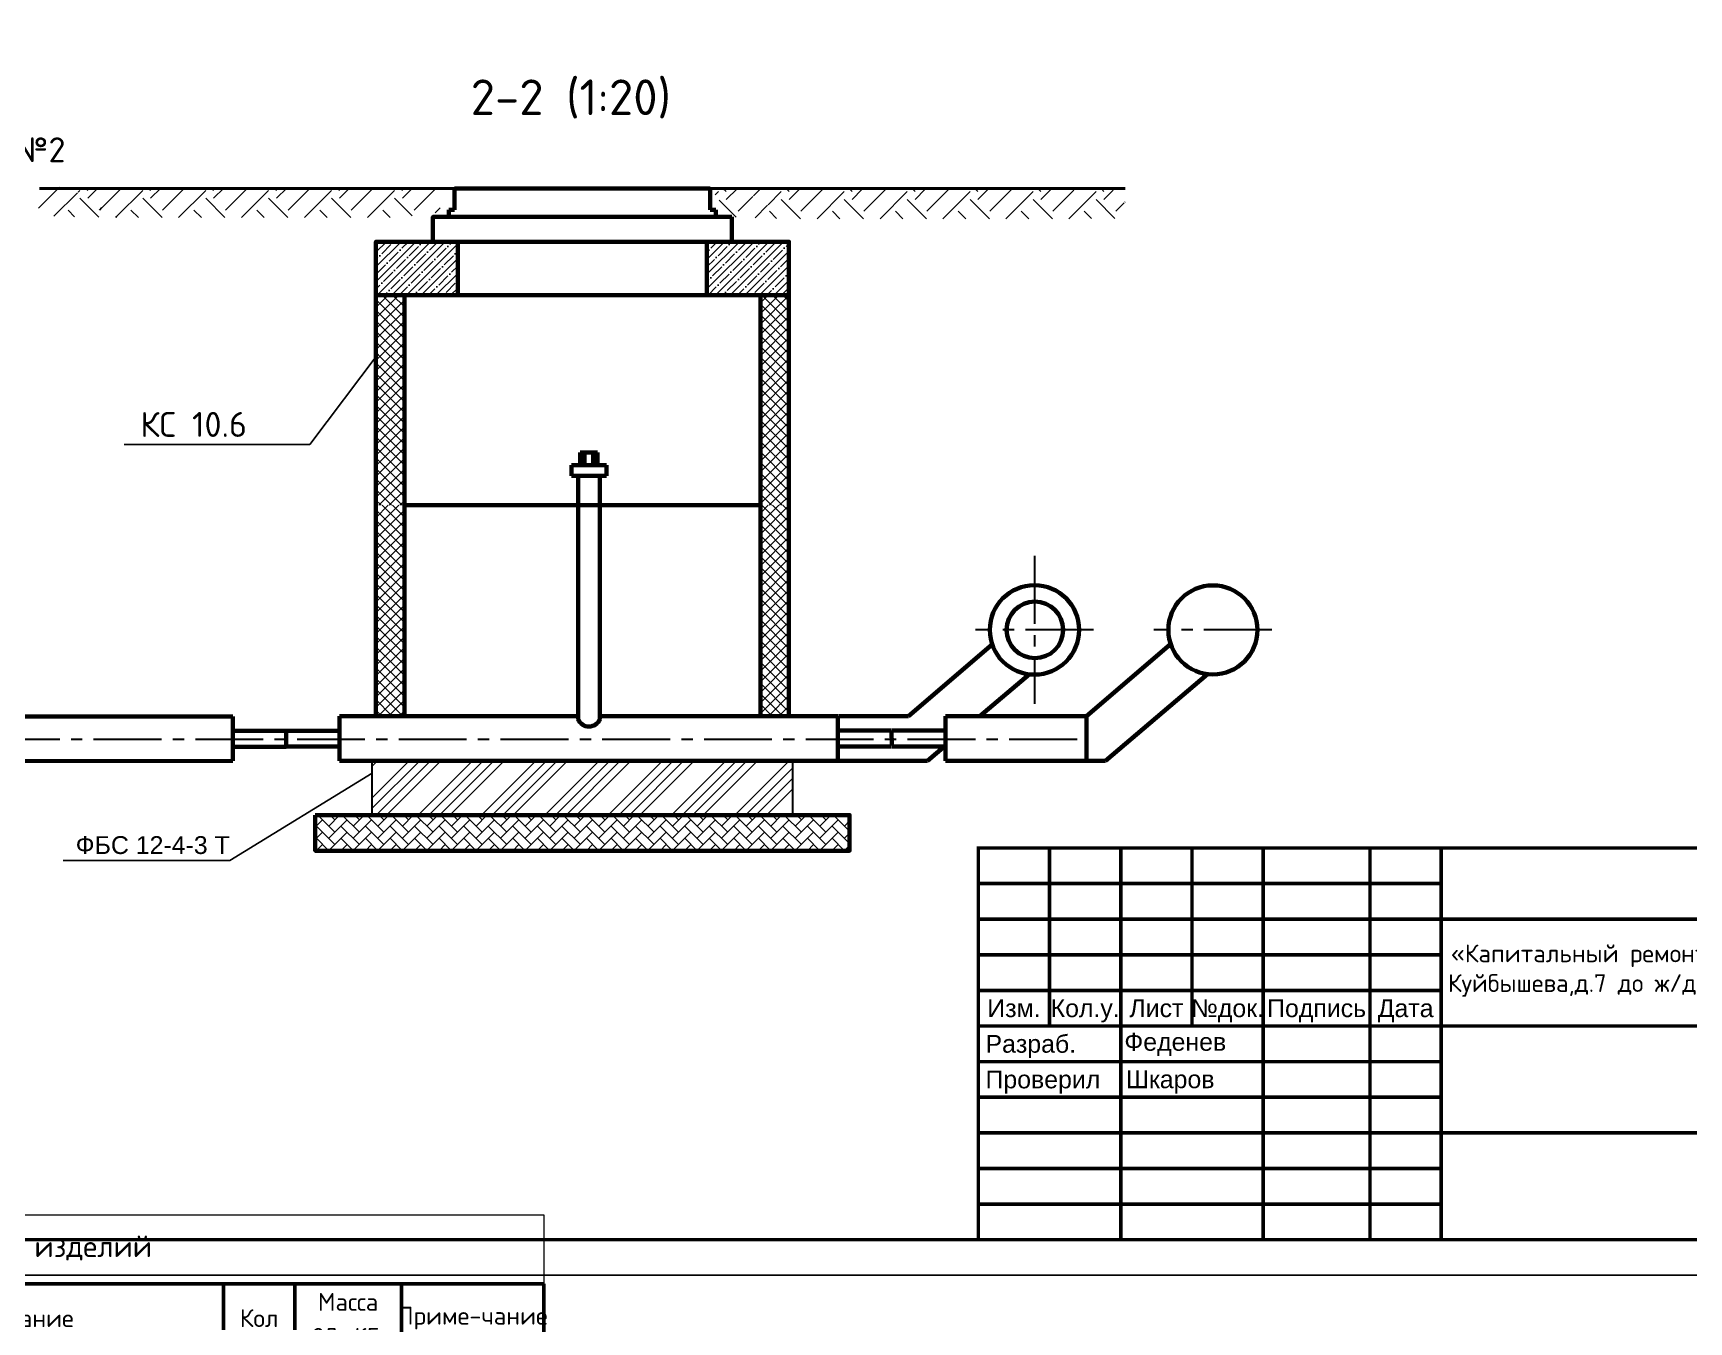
# Model space of a CAD drawing. Header units: millimetres. Extents: x 1642 to 8783, y 1095 to 5441.
# Drawn here: x 5094.3 to 5326.8, y 1829.9 to 2010.8 of the extents above; entities that cross this region are included whole.
import ezdxf
from ezdxf.enums import TextEntityAlignment as Align

# ---------------------------------------------------------------- set-up
doc = ezdxf.new("R2010")
doc.units = ezdxf.units.MM
doc.linetypes.add('осевая2', pattern=[28.575, 19.05, -3.175, 3.175, -3.175])
for name, color, linetype, lineweight in [('2 Рамка обычные', 1, 'Continuous', 60), ('3 Оъекты сущ.', 7, 'Continuous', 30), ('9 Размеры на геодезии', 5, 'Continuous', 40), ('Объекты проект.', 1, 'Continuous', 80), ('Осевая', 2, 'осевая2', 30), ('Размер', 4, 'Continuous', 30), ('Размерный', 4, 'Continuous', 30), ('Размеры на чертеже', 250, 'Continuous', 25)]:
    doc.layers.add(name, color=color, linetype=linetype, lineweight=lineweight)
doc.layers.add('рамка', color=7, linetype='Continuous')
doc.layers.add('Штриховка', color=7, linetype='Continuous')
doc.styles.add('-ISOCPEUR-', font='isocpeur.ttf')
doc.styles.get("Standard").update_dxf_attribs({"font": 'arial.ttf'})

# ---------------------------------------------------------------- blocks, each defined once
blk = doc.blocks.new('*U306')
blk.add_lwpolyline([(0, 123), (594, 123), (594, -297), (0, -297)], close=True)
at = {"const_width": 0.5}
blk.add_lwpolyline([(20, 118), (589, 118), (589, -292), (20, -292)], close=True, dxfattribs=at)
for points in [[(404, -292), (404, -237), (589, -237)], [(414, -237), (414, -262)], [(424, -237), (424, -292)], [(434, -237), (434, -262)], [(444, -237), (444, -292)], [(459, -237), (459, -292)], [(469, -237), (469, -292)], [(404, -242), (469, -242)], [(404, -247), (469, -247)], [(469, -247), (589, -247)], [(404, -252), (469, -252)], [(404, -257), (469, -257)], [(404, -262), (589, -262)], [(404, -267), (469, -267)], [(404, -272), (469, -272)], [(404, -277), (469, -277)], [(469, -277), (589, -277)], [(404, -282), (469, -282)], [(404, -287), (469, -287)]]:
    blk.add_lwpolyline(points, dxfattribs=at)
for s, p in [('Изм.', (409, -259.5)), ('Кол.у.', (419, -259.5)), ('Лист', (429, -259.5)), ('№док.', (439, -259.5)), ('Подпись', (451.5, -259.5)), ('Дата', (464, -259.5))]:
    blk.add_text(s, height=2.5).set_placement(p, align=Align.MIDDLE_CENTER)
for s, p in [('Разраб.', (405, -264.5)), ('Проверил', (405, -269.5))]:
    blk.add_text(s, height=2.5).set_placement(p, align=Align.MIDDLE_LEFT)
at = {"insert": (527.34, -255.97), "char_height": 2.5, "width": 124.3112, "attachment_point": 5, "style": '-ISOCPEUR-'}
blk.add_mtext('\\pxi1.28618;{\\C7;«Капитальный ремонт (реконструкция) тепловых сетей от ТК-8013 по ул. Куйбышева,д.7 до ж/д. №6 по ул. Луговая в ГО г. Рыбинск Ярославской области».}', dxfattribs=at)
blk.add_attdef('РАЗРАБОТАЛ', text='', height=2.5).set_placement((424.5, -264.22), align=Align.MIDDLE_LEFT)
at = {"flags": 8}
for tag, height, p in [('ДАТА', 2.5, (464.07, -264.4)), ('ЛИСТ', 3, (560.39, -271.92)), ('ЛИСТОВ', 3, (577.89, -271.92))]:
    blk.add_attdef(tag, text='', height=height, dxfattribs=at).set_placement(p, align=Align.MIDDLE_CENTER)
blk.add_attdef('ПРОВЕРИЛ', (424.75, -270.73), '', height=2.5)
at = {"lineweight": 30, "flags": 104}
for tag, p in [('ТЕПЛОВЫЕ_СЕТИ', (504, -269.5)), ('ИМЯ_ЧЕРТЕЖА', (504, -284.5))]:
    blk.add_attdef(tag, text='', height=3, dxfattribs=at).set_placement(p, align=Align.MIDDLE_CENTER)
at = {"style": '-ISOCPEUR-', "flags": 8}
blk.add_attdef('ФОРМАТ', text='', height=3, dxfattribs=at).set_placement((554.97, -294.75), align=Align.MIDDLE_CENTER)
blk = doc.blocks.new('*T347')
at = {"layer": 'Defpoints', "color": 8, "linetype": 'ByBlock', "lineweight": 0, "transparency": 16777216}
for p, q in [((0, 0), (185, 0)), ((0, 0), (0, -9.67)), ((185, 0), (185, -9.67))]:
    blk.add_line(p, q, dxfattribs=at)
at = {"layer": 'рамка', "color": 0, "lineweight": 50, "transparency": 16777216}
for p, q in [((0, -9.67), (185, -9.67)), ((0, -9.67), (0, -242.79)), ((15, -9.67), (15, -94.21)), ((75, -9.67), (75, -242.79)), ((140, -9.67), (140, -94.21)), ((150, -9.67), (150, -242.79)), ((165, -9.67), (165, -23.67)), ((185, -9.67), (185, -242.79)), ((0, -19.33), (185, -19.33)), ((165, -94.21), (165, -242.79)), ((15, -106.04), (15, -157.24)), ((140, -114.21), (140, -242.79)), ((15, -169.08), (15, -242.79))]:
    blk.add_line(p, q, dxfattribs=at)
at = {"layer": 'рамка', "lineweight": 30, "transparency": 16777216}
for p, q in [((0, -23.67), (15, -23.67)), ((165, -23.67), (165, -94.21)), ((140, -30), (165, -30)), ((140, -36.33), (165, -36.33)), ((140, -42.67), (165, -42.67)), ((140, -48.85), (165, -48.85)), ((140, -55.04), (165, -55.04)), ((140, -61.22), (165, -61.22)), ((140, -65.55), (165, -65.55)), ((140, -70.87), (165, -70.87)), ((140, -75.2), (165, -75.2)), ((140, -81.54), (165, -81.54)), ((140, -87.87), (165, -87.87)), ((15, -94.21), (15, -106.04)), ((140, -94.21), (165, -94.21)), ((140, -94.21), (140, -114.21)), ((15, -157.24), (15, -169.08)), ((0, -169.08), (15, -169.08))]:
    blk.add_line(p, q, dxfattribs=at)
at = {"layer": 'рамка', "color": 0, "lineweight": 25, "transparency": 16777216}
for p, q in [((15, -23.67), (185, -23.67)), ((0, -30), (140, -30)), ((165, -30), (185, -30)), ((0, -36.33), (140, -36.33)), ((165, -36.33), (185, -36.33)), ((0, -42.67), (140, -42.67)), ((165, -42.67), (185, -42.67)), ((0, -48.85), (140, -48.85)), ((165, -48.85), (185, -48.85)), ((0, -55.04), (140, -55.04)), ((165, -55.04), (185, -55.04)), ((0, -61.22), (140, -61.22)), ((165, -61.22), (185, -61.22)), ((0, -65.55), (140, -65.55)), ((165, -65.55), (185, -65.55)), ((0, -70.87), (140, -70.87)), ((165, -70.87), (185, -70.87)), ((0, -75.2), (140, -75.2)), ((165, -75.2), (185, -75.2)), ((0, -81.54), (140, -81.54)), ((165, -81.54), (185, -81.54)), ((0, -87.87), (140, -87.87)), ((165, -87.87), (185, -87.87)), ((0, -94.21), (140, -94.21)), ((165, -94.21), (185, -94.21)), ((0, -106.04), (185, -106.04)), ((0, -114.21), (185, -114.21)), ((0, -123.19), (185, -123.19)), ((0, -127.52), (185, -127.52)), ((0, -131.85), (185, -131.85)), ((0, -140.09), (185, -140.09)), ((0, -144.42), (185, -144.42)), ((0, -152.34), (185, -152.34)), ((0, -157.24), (185, -157.24)), ((15, -169.08), (185, -169.08)), ((0, -173.41), (185, -173.41)), ((0, -181.08), (185, -181.08)), ((0, -188.75), (185, -188.75)), ((0, -193.08), (185, -193.08)), ((0, -197.41), (185, -197.41)), ((0, -201.75), (185, -201.75)), ((0, -206.56), (185, -206.56)), ((0, -211.62), (185, -211.62)), ((0, -216.38), (185, -216.38)), ((0, -224.54), (185, -224.54)), ((0, -229.04), (185, -229.04)), ((0, -233.54), (185, -233.54)), ((0, -242.79), (185, -242.79))]:
    blk.add_line(p, q, dxfattribs=at)
at = {"layer": 'рамка', "color": 0, "transparency": 16777216, "style": '-ISOCPEUR-'}
for s, insert, char_height, width, attachment_point in [('Спецификация материалов и изделий ', (92.5, -4.83), 3, 182, 5), ('Труба 108х5,0-20 ГОСТ 20295-ППУ1-ПЭ ГОСТ 30732-2020', (75.5, -26.83), 2, 64, 4), ('ГОСТ 20295/ГОСТ 30732-2020^J', (15.5, -26.83), 2, 59, 4), ('1.00', (145, -26.83), 2, 9, 5), ('13.00', (157.5, -26.83), 2, 14, 5), ('м.', (175, -26.83), 2, 19, 5), ('ГОСТ 20295/ГОСТ 30732-2020^J', (15.5, -33.17), 2, 59, 4), ('Труба 89х4,0-20 ГОСТ 20295-ППУ1-ПЭ ГОСТ 30732-2020', (75.5, -33.17), 2, 64, 4), ('1.50', (145, -33.17), 2, 9, 5), ('10.80', (157.5, -33.17), 2, 14, 5), ('м.', (175, -33.17), 2, 19, 5), ('Труба 57х3,5-20 ГОСТ 20295-ППУ1-ПЭ ГОСТ 30732-2020', (75.5, -39.5), 2, 64, 4), ('ГОСТ 20295/ГОСТ 30732-2020^J', (15.5, -39.5), 2, 59, 4), ('1.93', (145, -39.5), 2, 9, 5), ('5.60', (157.5, -39.5), 2, 14, 5), ('м.', (175, -39.5), 2, 19, 5), ('\\A1;Труба {\\H0.7x;\\S108*5,0 ГОСТ 10704-91/В Ст 20 ГОСТ 10705-80 ;}', (75.5, -45.76), 2, 64, 4), ('ГОСТ 10704-91/ГОСТ 10705-80^J', (15.5, -45.76), 2, 59, 4), ('2.33', (145, -45.76), 2, 9, 5), ('9.38', (157.5, -45.76), 2, 14, 5), ('м.', (175, -45.76), 2, 19, 5), ('ГОСТ 10704-91/ГОСТ 10705-80^J', (15.5, -51.94), 2, 59, 4), ('\\A1;Труба {\\H0.7x;\\S89*4,5 ГОСТ 10704-91/В Ст 20 ГОСТ 10705-80 ;}', (75.5, -51.94), 2, 64, 4), ('1.50', (145, -51.94), 2, 9, 5), ('9.38', (157.5, -51.94), 2, 14, 5), ('м.', (175, -51.94), 2, 19, 5), ('ГОСТ 8734-75/ГОСТ 8731-74', (15.5, -58.13), 2, 59, 4), ('\\A1;Труба {\\H0.7x;\\S57*4,0 ГОСТ 8734-75/В Ст 20 ГОСТ 8731-74;}', (75.5, -58.13), 2, 64, 4), ('0.95', (145, -58.13), 2, 9, 5), ('5.23', (157.5, -58.13), 2, 14, 5), ('м.', (175, -58.13), 2, 19, 5), ('39', (7.5, -63.39), 2, 14, 5), ('ГОСТ 17375-2001', (15.5, -63.39), 2, 59, 4), ('Отвод 90-108х6,0-Ст20', (75.5, -63.39), 2, 64, 4), ('1.00', (145, -63.39), 2, 9, 5), ('3.60', (157.5, -63.39), 2, 14, 5), ('шт', (175, -63.39), 2, 19, 5), ('ГОСТ 17375-2001', (15.5, -68.21), 2, 59, 4), ('Отвод 90-89х5,5-Ст20', (75.5, -68.21), 2, 64, 4), ('1.00', (145, -68.21), 2, 9, 5), ('2.10', (157.5, -68.21), 2, 14, 5), ('шт', (175, -68.21), 2, 19, 5), ('ГОСТ 17375-2001', (15.5, -73.04), 2, 59, 4), ('Отвод 90-57х5,0-Ст20', (75.5, -73.04), 2, 64, 4), ('1.00', (145, -73.04), 2, 9, 5), ('0.80', (157.5, -73.04), 2, 14, 5), ('шт', (175, -73.04), 2, 19, 5), ('\\A1;Тройниковое ответвление 325х8,0/108х5,0-20 ГОСТ 10704-91-ППУ1-ПЭ ГОСТ 30732-2020', (75.5, -78.37), 2, 64, 4), ('42', (7.5, -78.37), 2, 14, 5), ('\\A1;ГОСТ 10704-91{\\A0;/ ГОСТ 30732-2020}', (15.5, -78.37), 2, 59, 4), ('4.00', (145, -78.37), 2, 9, 5), ('136.40', (157.5, -78.37), 2, 14, 5), ('шт', (175, -78.37), 2, 19, 5), ('\\A1;ГОСТ 10704-91{\\A0;/ ГОСТ 30732-2020}', (15.5, -84.71), 2, 59, 4), ('\\A1;Тройниковое ответвление 219х7,0/89х4,5-20 ГОСТ 10704-91-ППУ1-ПЭ ГОСТ 30732-2020', (75.5, -84.71), 2, 64, 4), ('1', (145, -84.71), 2, 9, 5), ('64.10', (157.5, -84.71), 2, 14, 5), ('шт', (175, -84.71), 2, 19, 5), ('\\A1;Тройниковое ответвление 108х5,0/57х4,0-20 ГОСТ 10704-91-ППУ1-ПЭ ГОСТ 30732-2020', (75.5, -91.04), 2, 64, 4), ('\\A1;ГОСТ 10704-91{\\A0;/ ГОСТ 30732-2020}', (15.5, -91.04), 2, 59, 4), ('1', (145, -91.04), 2, 9, 5), ('21.00', (157.5, -91.04), 2, 14, 5), ('шт', (175, -91.04), 2, 19, 5), ('Элемент трубопровода с кабелем вывода 325х8.0-20 {\\A1;ГОСТ 10704-91 -ППУ1-ПЭ ГОСТ 30732-2020}', (75.5, -100.13), 2, 64, 4), ('\\A1;ГОСТ 10704-91{\\A0;/ ГОСТ 30732-2020}', (15.5, -100.13), 2, 59, 4), ('4', (145, -100.13), 2, 10, 5), ('63.60', (157.5, -100.13), 2, 15, 5), ('шт', (175, -100.13), 2, 19, 5), ('\\A1;ГОСТ 10704-91{\\A0;/ ГОСТ 30732-2020}', (15.5, -110.13), 2, 59, 4), ('\\A1;Кран шаровой с воздушником 108х5,0/180 ППУ-ПЭ Н=580', (75.5, -110.13), 2, 64, 4), ('2', (145, -110.13), 2, 10, 5), ('50.00', (157.5, -110.13), 2, 15, 5), ('шт', (175, -110.13), 2, 19, 5), ('\\A1;ГОСТ 10704-91{\\A0;/ ГОСТ 30732-2020}', (15.5, -118.7), 2.5, 59, 4), ('\\A1;Кран шаровой 108х5,0/180 ППУ-ПЭ Н=290', (75.5, -118.7), 2.5, 64, 4), ('2', (145, -118.7), 2.5, 9, 5), ('31.00', (157.5, -118.7), 2.5, 14, 5), ('шт', (175, -118.7), 2.5, 19, 5), ('\\A1;ГОСТ 10704-91{\\A0;/ ГОСТ 30732-2020}', (15.5, -125.35), 2.5, 59, 4), ('\\A1;Кран шаровой 89х4,5/160 ППУ-ПЭ Н=250', (75.5, -125.35), 2.5, 64, 4), ('1', (145, -125.35), 2.5, 9, 5), ('22.00', (157.5, -125.35), 2.5, 14, 5), ('шт', (175, -125.35), 2.5, 19, 5), ('49', (7.5, -129.69), 2.5, 14, 5), ('\\A1;ГОСТ 10704-91{\\A0;/ ГОСТ 30732-2020}', (15.5, -129.69), 2.5, 59, 4), ('\\A1;Кран шаровой 57х4,0/160 ППУ-ПЭ Н=250', (75.5, -129.69), 2.5, 64, 4), ('1', (145, -129.69), 2.5, 9, 5), ('13.00', (157.5, -129.69), 2.5, 14, 5), ('шт', (175, -129.69), 2.5, 19, 5), ('50', (7.5, -135.97), 2.5, 14, 5), ('ГОСТ 20295/ГОСТ 30732-2020^J', (15.5, -135.97), 2.5, 59, 4), ('Отвод 108х6,0-45°-20 ГОСТ 20295-ППУ1-ПЭ ГОСТ 30732-2020', (75.5, -135.97), 2.5, 64, 4), ('2', (145, -135.97), 2.5, 9, 5), ('24.80', (157.5, -135.97), 2.5, 14, 5), ('шт', (175, -135.97), 2.5, 19, 5), ('51', (7.5, -142.25), 2.5, 14, 5), ('ГОСТ 17379-2001', (15.5, -142.25), 2.5, 59, 4), ('Заглушка 108х4', (75.5, -142.25), 2.5, 64, 4), ('2', (145, -142.25), 2.5, 9, 5), ('0.56', (157.5, -142.25), 2.5, 14, 5), ('шт', (175, -142.25), 2.5, 19, 5), ('52', (7.5, -148.38), 2.5, 14, 5), ('Пресс-Фитинг (обжимной) под сварку 225', (75.5, -148.38), 2.5, 64, 4), ('2', (145, -148.38), 2.5, 9, 5), ('18.70', (157.5, -148.38), 2.5, 14, 5), ('шт', (175, -148.38), 2.5, 19, 5), ('Пресс-Фитинг  под сварку Дн 110', (75.5, -154.79), 2.5, 64, 4), ('53', (7.5, -154.79), 2.5, 14, 5), ('2', (145, -154.79), 2.5, 9, 5), ('5.68', (157.5, -154.79), 2.5, 14, 5), ('шт', (175, -154.79), 2.5, 19, 5), ('Элемент трубопровода с кабелем вывода 108х5.0-20 {\\A1;ГОСТ 10704-91 -ППУ1-ПЭ ГОСТ 30732-2020}', (75.5, -163.16), 2.5, 64, 4), ('\\A1;ГОСТ 10704-91{\\A0;/ ГОСТ 30732-2020}', (15.5, -163.16), 2.5, 59, 4), ('2', (145, -163.16), 2.5, 9, 5), ('12.50', (157.5, -163.16), 2.5, 14, 5), ('шт', (175, -163.16), 2.5, 19, 5), ('{\\LМатериалы}', (15.5, -171.25), 2.5, 59, 4), ('Комплект для изоляции стыка 315х315L=1300', (75.5, -177.25), 2.5, 64, 4), ('2', (145, -177.25), 2.5, 9, 5), ('шт', (175, -177.25), 2.5, 19, 5), ('Муфта переходная 180х140 КЗС', (75.5, -184.91), 2.5, 64, 4), ('2', (145, -184.91), 2.5, 9, 5), ('шт', (175, -184.91), 2.5, 19, 5), ('{\\fISOCPEUR|b0|i0|c204|p34;\\Q0;ГОСТ 30732-2020}', (15.5, -190.91), 2.5, 59, 4), ('Скорлупа для трубы ППУ 108х50 мм', (75.5, -190.91), 2.5, 64, 4), ('2.33', (145, -190.91), 2.5, 9, 5), ('м.', (175, -190.91), 2.5, 19, 5), ('{\\fISOCPEUR|b0|i0|c204|p34;\\Q0;ГОСТ 30732-2020}', (15.5, -195.25), 2.5, 59, 4), ('Скорлупа для трубы ППУ 89х40 мм', (75.5, -195.25), 2.5, 64, 4), ('1.50', (145, -195.25), 2.5, 9, 5), ('м.', (175, -195.25), 2.5, 19, 5), ('{\\fISOCPEUR|b0|i0|c204|p34;\\Q0;ГОСТ 30732-2020}', (15.5, -199.58), 2.5, 59, 4), ('Скорлупа для трубы ППУ 57х30 мм', (75.5, -199.58), 2.5, 64, 4), ('0.95', (145, -199.58), 2.5, 9, 5), ('м.', (175, -199.58), 2.5, 19, 5), ('{\\fISOCPEUR|b0|i0|c204|p34;\\Q0;ГОСТ 30732-2020}', (15.5, -204.16), 2.5, 59, 4), ('Скорлупа для трубы ППУ 108х50 мм', (75.5, -204.16), 2.5, 64, 4), ('1.00', (145, -204.16), 2.5, 9, 5), ('шт', (175, -204.16), 2.5, 19, 5), ('{\\fISOCPEUR|b0|i0|c204|p34;\\Q0;ГОСТ 30732-2020}', (15.5, -209.09), 2.5, 59, 4), ('Скорлупа для трубы ППУ 89х40 мм', (75.5, -209.09), 2.5, 64, 4), ('1.00', (145, -209.09), 2.5, 9, 5), ('шт', (175, -209.09), 2.5, 19, 5), ('{\\fISOCPEUR|b0|i0|c204|p34;\\Q0;ГОСТ 30732-2020}', (15.5, -214), 2.5, 59, 4), ('Скорлупа для трубы ППУ 57х30 мм', (75.5, -214), 2.5, 64, 4), ('1.00', (145, -214), 2.5, 9, 5), ('шт', (175, -214), 2.5, 19, 5), ('{\\T0.95;ТУ 2246-002-86666777-2008}', (15.5, -220.46), 2.5, 59, 4), ('Термоусаживаемая муфта КЗС(Т)-108х180', (75.5, -220.46), 2.5, 64, 4), ('8', (145, -220.46), 2.5, 9, 5), ('шт', (175, -220.46), 2.5, 19, 5), ('{\\T0.95;ТУ 2246-002-86666777-2008}', (15.5, -226.79), 2.5, 59, 4), ('Термоусаживаемая муфта КЗС(Т)-89х160', (75.5, -226.79), 2.5, 64, 4), ('2', (145, -226.79), 2.5, 9, 5), ('шт', (175, -226.79), 2.5, 19, 5), ('{\\T0.95;ТУ 2246-002-86666777-2008}', (15.5, -231.29), 2.5, 59, 4), ('Термоусаживаемая муфта КЗС(Т)-57х125', (75.5, -231.29), 2.5, 64, 4), ('2', (145, -231.29), 2.5, 9, 5), ('шт', (175, -231.29), 2.5, 19, 5), ('\\A1;Муфта термоусаживаемая переходная 180/145 ', (75.5, -238.17), 2.5, 64, 4), ('2', (145, -238.17), 2.5, 9, 5), ('шт', (175, -238.17), 2.5, 19, 5)]:
    blk.add_mtext(s, dxfattribs=dict(at, insert=insert, char_height=char_height, width=width, attachment_point=attachment_point))
at = {"layer": 'рамка', "color": 7, "transparency": 16777216, "attachment_point": 5, "style": '-ISOCPEUR-'}
for s, insert, char_height, width in [('Масса ед. кг.', (157.5, -14.5), 2.5, 13), ('Поз.', (7.5, -14.5), 2.5, 12), ('Обозначение', (45, -14.5), 2.5, 57), ('Наименование', (107.5, -14.5), 2.5, 62), ('Кол', (145, -14.5), 2.5, 8), ('Приме-чание', (175, -14.5), 2.5, 17), ('{\\LСтандартные изделия}', (107.5, -21.5), 2.5, 64), ('33', (7.5, -26.83), 2, 14), ('34', (7.5, -33.17), 2, 14), ('35', (7.5, -39.5), 2, 14), ('36', (7.5, -45.76), 2, 14), ('37', (7.5, -51.94), 2, 14), ('38', (7.5, -58.13), 2, 14), ('40', (7.5, -68.21), 2, 14), ('41', (7.5, -73.04), 2, 14), ('43', (7.5, -84.71), 2, 14), ('44', (7.5, -91.04), 2, 14), ('45', (7.5, -100.13), 2, 14), ('46', (7.5, -110.13), 2, 14), ('47', (7.5, -118.7), 2.5, 14), ('48', (7.5, -125.35), 2.5, 14), ('54', (7.5, -163.16), 2.5, 14)]:
    blk.add_mtext(s, dxfattribs=dict(at, insert=insert, char_height=char_height, width=width))
at = {"layer": 'рамка', "color": 1, "transparency": 16777216, "char_height": 2.5, "width": 59, "attachment_point": 4, "style": '-ISOCPEUR-'}
for insert in [(15.5, -148.38), (15.5, -154.79), (15.5, -177.25), (15.5, -184.91), (15.5, -238.17)]:
    blk.add_mtext('ИЗОКОМ А 95', dxfattribs=dict(at, insert=insert))

msp = doc.modelspace()

# ---------------------------------------------------------------- hatches: boundary and pattern name
h = msp.add_hatch()
h.set_pattern_fill('ANSI35', scale=0.23)
h.set_pattern_definition([(45, (586.2834, -252.4151), (-1.03272945, 1.03272945), []), (45, (587.3161, -252.4151), (-1.03272945, 1.03272945), [1.825625, -0.365125, 0, -0.365125])])
h.paths.add_polyline_path([(5142.388, 1981.525), (5142.388, 1974.025), (5153.888, 1974.025), (5153.888, 1981.525)])
h.paths.add_polyline_path([(5188.888, 1974.025), (5200.388, 1974.025), (5200.388, 1981.525), (5188.888, 1981.525)])
h = msp.add_hatch()
h.set_pattern_fill('ANSI37', scale=0.33)
h.set_pattern_definition([(45, (436.9373, -237.9151), (-0.74087113, 0.74087113), []), (135, (436.9373, -237.9151), (-0.74087113, -0.74087113), [])])
h.paths.add_polyline_path([(5146.388, 1974.025), (5142.388, 1974.025), (5142.388, 1944.525), (5146.388, 1944.525)])
h.paths.add_polyline_path([(5200.388, 1974.025), (5196.388, 1974.025), (5196.388, 1944.525), (5200.388, 1944.525)])
h = msp.add_hatch()
h.set_pattern_fill('ANSI37', scale=0.33)
h.set_pattern_definition([(45, (436.9373, -267.4151), (-0.74087113, 0.74087113), []), (135, (436.9373, -267.4151), (-0.74087113, -0.74087113), [])])
h.paths.add_polyline_path([(5146.388, 1944.525), (5142.388, 1944.525), (5142.388, 1915.025), (5146.388, 1915.025)])
h.paths.add_polyline_path([(5200.388, 1944.525), (5196.388, 1944.525), (5196.388, 1915.025), (5200.388, 1915.025)])
h = msp.add_hatch()
h.set_pattern_fill('ANSI34', scale=0.33)
h.set_pattern_definition([(45, (223.883, 8578.6014), (-4.445227, 4.445227), []), (45, (225.365, 8578.6014), (-4.445227, 4.445227), []), (45, (226.8465, 8578.6014), (-4.445227, 4.445227), []), (45, (228.328, 8578.6014), (-4.445227, 4.445227), [])])
h.paths.add_polyline_path([(5141.888, 1908.65), (5141.888, 1901.025), (5200.888, 1901.025), (5200.888, 1908.65), (5172.286, 1908.65)])
h = msp.add_hatch()
h.set_pattern_fill('AR-HBONE', scale=0.012)
h.set_pattern_definition([(45, (511.4298, 7911.8052), (0, 1.72420918), [3.6576, -1.2192]), (135, (512.2919, 7912.6673), (2e-16, 1.72420918), [3.6576, -1.2192])])
h.paths.add_polyline_path([(5133.871, 1896.025), (5208.904, 1896.025), (5208.904, 1901.025), (5133.871, 1901.025)])
at = {"layer": 'Штриховка'}
h = msp.add_hatch(dxfattribs=at)
h.set_pattern_fill('EARTH', color=256, scale=25, angle=45, style=0)
h.set_pattern_definition([(45, (-129041.7694, 585736.317), (0, 8.838834765), [6.25, -6.25]), (45, (-129043.427, 585737.974), (0, 8.838834765), [6.25, -6.25]), (45, (-129045.084, 585739.6316), (0, 8.838834765), [6.25, -6.25]), (135, (-129045.084, 585740.7364), (-8.838834765, 9e-16), [6.25, -6.25]), (135, (-129043.427, 585742.3937), (-8.838834765, 9e-16), [6.25, -6.25]), (135, (-129041.7694, 585744.051), (-8.838834765, 9e-16), [6.25, -6.25])])
h.paths.add_polyline_path([(5153.285, 1988.842), (5153.098, 1988.59), (5150.81, 1985.497), (5150.983, 1985.731)], flags=17)
h.paths.add_polyline_path([(5145.783, 1988.958), (5153.42, 1989.025), (5150.896, 1985.614), (5145.783, 1984.927)])
h.paths.add_polyline_path([(5099.707, 1989.066), (5145.783, 1989.066), (5145.783, 1984.927), (5106.21, 1984.927)])
h.paths.add_polyline_path([(5095.027, 1989.201), (5099.142, 1989.201), (5106.21, 1984.927), (5095.019, 1985.152)])
h = msp.add_hatch(dxfattribs=at)
h.set_pattern_fill('EARTH', color=256, scale=25, angle=45, style=0)
h.set_pattern_definition([(45, (-129164.227, 585736.141), (0, 8.838834765), [6.25, -6.25]), (45, (-129165.8846, 585737.798), (0, 8.838834765), [6.25, -6.25]), (45, (-129167.542, 585739.4555), (0, 8.838834765), [6.25, -6.25]), (135, (-129167.542, 585740.5603), (-8.838834765, 9e-16), [6.25, -6.25]), (135, (-129165.8846, 585742.2176), (-8.838834765, 9e-16), [6.25, -6.25]), (135, (-129164.227, 585743.875), (-8.838834765, 9e-16), [6.25, -6.25])])
h.paths.add_polyline_path([(5247.647, 1988.554), (5247.514, 1988.349), (5247.402, 1984.859), (5247.558, 1985.135)])
h.paths.add_polyline_path([(5240.111, 1988.781), (5247.606, 1988.765), (5247.558, 1984.816), (5240.111, 1984.751)])
h.paths.add_polyline_path([(5194.035, 1988.89), (5240.111, 1988.89), (5240.111, 1984.751), (5200.538, 1984.751)])
h.paths.add_polyline_path([(5189.355, 1989.025), (5193.47, 1989.025), (5200.538, 1984.751), (5192.351, 1984.976)])

# ---------------------------------------------------------------- linework, layer by layer
for p, q in [((5153.888, 1974.025), (5142.388, 1974.025)), ((5200.388, 1974.025), (5188.888, 1974.025)), ((5133.102, 1953.037), (5142.688, 1965.806)), ((5107.051, 1953.037), (5133.102, 1953.037)), ((5121.902, 1894.667), (5141.888, 1906.895)), ((5098.455, 1894.667), (5121.902, 1894.667))]:
    msp.add_line(p, q)
at = {"layer": '2 Рамка обычные', "color": 7}
for p, q in [((5153.42, 1986.025), (5153.42, 1989.025)), ((5153.42, 1989.025), (5189.355, 1989.025)), ((5153.42, 1986.025), (5153.42, 1989.025)), ((5189.355, 1986.025), (5189.355, 1989.025)), ((5189.355, 1986.025), (5189.355, 1989.025)), ((5152.638, 1985.025), (5152.638, 1986.025)), ((5152.638, 1986.025), (5153.42, 1986.025)), ((5152.638, 1985.025), (5152.638, 1986.025)), ((5152.638, 1986.025), (5153.42, 1986.025)), ((5190.138, 1986.025), (5189.355, 1986.025)), ((5190.138, 1986.025), (5189.355, 1986.025)), ((5190.138, 1985.025), (5190.138, 1986.025)), ((5190.138, 1985.025), (5190.138, 1986.025)), ((5153.888, 1985.025), (5152.638, 1985.025)), ((5153.888, 1985.025), (5152.638, 1985.025)), ((5153.888, 1985.025), (5188.888, 1985.025)), ((5188.888, 1985.025), (5190.138, 1985.025)), ((5188.888, 1985.025), (5190.138, 1985.025)), ((5153.888, 1974.025), (5153.888, 1981.525)), ((5153.888, 1981.525), (5188.888, 1981.525)), ((5188.888, 1981.525), (5188.888, 1974.025)), ((5200.388, 1974.025), (5142.388, 1974.025)), ((5142.388, 1974.025), (5142.388, 1944.525)), ((5146.388, 1974.025), (5146.388, 1944.525)), ((5153.888, 1974.025), (5188.888, 1974.025)), ((5196.388, 1974.025), (5196.388, 1944.525)), ((5200.388, 1944.525), (5200.388, 1974.025)), ((5142.388, 1944.525), (5142.388, 1915.025)), ((5146.388, 1944.525), (5146.388, 1915.025)), ((5146.388, 1944.525), (5196.388, 1944.525)), ((5196.388, 1944.525), (5196.388, 1915.025)), ((5200.388, 1915.025), (5200.388, 1944.525))]:
    msp.add_line(p, q, dxfattribs=at)
for points in [[(5192.388, 1985.025), (5150.388, 1985.025), (5150.388, 1981.525), (5192.388, 1981.525)], [(5133.871, 1901.025), (5208.904, 1901.025), (5208.904, 1896.025), (5133.871, 1896.025)]]:
    msp.add_lwpolyline(points, close=True, dxfattribs=at)
for points in [[(5153.888, 1981.525), (5142.388, 1981.525), (5142.388, 1974.025), (5153.888, 1974.025)], [(5188.888, 1974.025), (5200.388, 1974.025), (5200.388, 1981.525), (5188.888, 1981.525)]]:
    msp.add_lwpolyline(points, dxfattribs=at)
at = {"layer": '9 Размеры на геодезии', "color": 0, "linetype": 'ByBlock'}
for p, q in [((5153.42, 1989.025), (5095.161, 1989.025)), ((5189.355, 1989.025), (5247.616, 1989.025))]:
    msp.add_line(p, q, dxfattribs=at)
at = {"layer": 'Объекты проект.', "lineweight": 60}
for p, q in [((5171.09, 1950.176), (5171.09, 1951.957)), ((5172.312, 1951.957), (5171.09, 1951.957)), ((5171.701, 1951.957), (5171.701, 1950.176)), ((5173.534, 1951.957), (5172.312, 1951.957)), ((5172.923, 1951.957), (5172.923, 1950.176)), ((5173.534, 1950.176), (5173.534, 1951.957)), ((5172.312, 1950.176), (5169.868, 1950.176)), ((5169.868, 1950.176), (5169.868, 1948.648)), ((5169.868, 1948.648), (5174.756, 1948.648)), ((5170.781, 1948.648), (5170.781, 1914.499)), ((5174.756, 1950.176), (5172.312, 1950.176)), ((5173.843, 1948.648), (5173.843, 1914.499)), ((5174.756, 1948.648), (5174.756, 1950.176)), ((5242.194, 1914.9), (5254.004, 1925.046)), ((5244.87, 1908.65), (5259.178, 1920.82)), ((5122.286, 1914.875), (5083.511, 1914.875)), ((5122.286, 1914.875), (5122.293, 1908.625)), ((5137.286, 1908.65), (5137.286, 1914.9)), ((5137.286, 1914.9), (5170.781, 1914.9)), ((5207.286, 1914.9), (5173.843, 1914.9)), ((5207.286, 1914.9), (5207.286, 1908.65)), ((5222.378, 1908.65), (5222.378, 1914.9)), ((5222.378, 1914.9), (5242.194, 1914.9)), ((5242.194, 1914.9), (5242.194, 1908.65)), ((5129.786, 1912.875), (5122.286, 1912.875)), ((5129.786, 1912.875), (5137.286, 1912.875)), ((5129.786, 1910.625), (5129.786, 1912.875)), ((5129.786, 1912.875), (5129.786, 1910.625)), ((5129.786, 1910.625), (5129.786, 1912.875)), ((5129.786, 1912.875), (5129.786, 1910.625)), ((5207.286, 1912.9), (5214.786, 1912.9)), ((5214.832, 1910.775), (5214.786, 1912.9)), ((5222.378, 1912.896), (5214.878, 1912.896)), ((5122.286, 1910.625), (5129.786, 1910.625)), ((5129.786, 1910.65), (5137.286, 1910.65)), ((5214.786, 1910.65), (5207.286, 1910.65)), ((5222.378, 1910.65), (5214.878, 1910.65)), ((5122.286, 1908.625), (5083.511, 1908.582)), ((5137.286, 1908.65), (5172.286, 1908.65)), ((5207.286, 1908.65), (5172.286, 1908.65)), ((5222.378, 1908.65), (5242.194, 1908.65)), ((5242.194, 1908.65), (5244.87, 1908.65))]:
    msp.add_line(p, q, dxfattribs=at)
at = {"layer": 'Объекты проект.', "color": 5, "lineweight": 60}
for p, q in [((5217.194, 1914.9), (5229.004, 1925.046)), ((5227.218, 1914.9), (5234.178, 1920.82)), ((5207.378, 1914.9), (5217.194, 1914.9)), ((5219.87, 1908.65), (5222.378, 1910.782)), ((5207.286, 1908.65), (5217.139, 1908.65)), ((5217.194, 1908.65), (5219.87, 1908.65))]:
    msp.add_line(p, q, dxfattribs=at)
for centre, radius in [((5234.878, 1927.025), 6.274), ((5234.933, 1927.025), 3.975)]:
    msp.add_circle(centre, radius, dxfattribs=at)
at = {"layer": 'Объекты проект.', "lineweight": 60}
msp.add_circle((5259.933, 1927.025), 6.25, dxfattribs=at)
msp.add_arc((5172.309, 1915.11), 1.651, 202.33276, 338.29349, dxfattribs=at)
at = {"layer": 'Осевая', "color": 3, "ltscale": 0.5}
for p, q in [((5234.878, 1937.407), (5234.878, 1916.642)), ((5243.153, 1927.025), (5226.602, 1927.025)), ((5268.209, 1927.025), (5251.657, 1927.025)), ((5074.176, 1911.707), (5242.194, 1911.707))]:
    msp.add_line(p, q, dxfattribs=at)
at = {"layer": 'Размер', "color": 7, "lineweight": 30}
for p, q in [((5141.888, 1901.025), (5141.888, 1908.65)), ((5200.888, 1908.65), (5200.888, 1901.025)), ((5200.888, 1901.025), (5141.888, 1901.025))]:
    msp.add_line(p, q, dxfattribs=at)

# ---------------------------------------------------------------- block references
msp.add_blockref('*T347', (4980.991, 1844.884))
at = {"layer": 'Размеры на чертеже', "lineweight": 90}
ref = msp.add_blockref('*U306', (4822.999, 2133.407), dxfattribs=at)
ref.add_attrib('РАЗРАБОТАЛ', 'Феденев', dxfattribs={"layer": '0', "height": 2.5}).set_placement((5247.5, 1869.182), align=Align.MIDDLE_LEFT)
ref.add_attrib('ПРОВЕРИЛ', 'Шкаров', (5247.748, 1862.677), dxfattribs={"layer": '0', "height": 2.5})

# ---------------------------------------------------------------- texts
at = {"insert": (5100.232, 1898.063), "char_height": 2.5, "width": 22.50051, "attachment_point": 1}
msp.add_mtext('ФБС 12-4-3 Т', dxfattribs=at)
at = {"layer": '3 Оъекты сущ.', "style": '-ISOCPEUR-'}
msp.add_text('2-2 (1:20)', height=5, dxfattribs=at).set_placement((5169.762, 2001.82), align=Align.MIDDLE_CENTER)
at = {"layer": 'Размерный', "color": 0, "style": '-ISOCPEUR-'}
for s, p in [('Колодец дренажный №2 ', (5044.783, 1992.687)), ('КС 10.6', (5109.308, 1954.128))]:
    msp.add_text(s, height=3.5, dxfattribs=at).set_placement(p)

doc.saveas('drawing.dxf')
